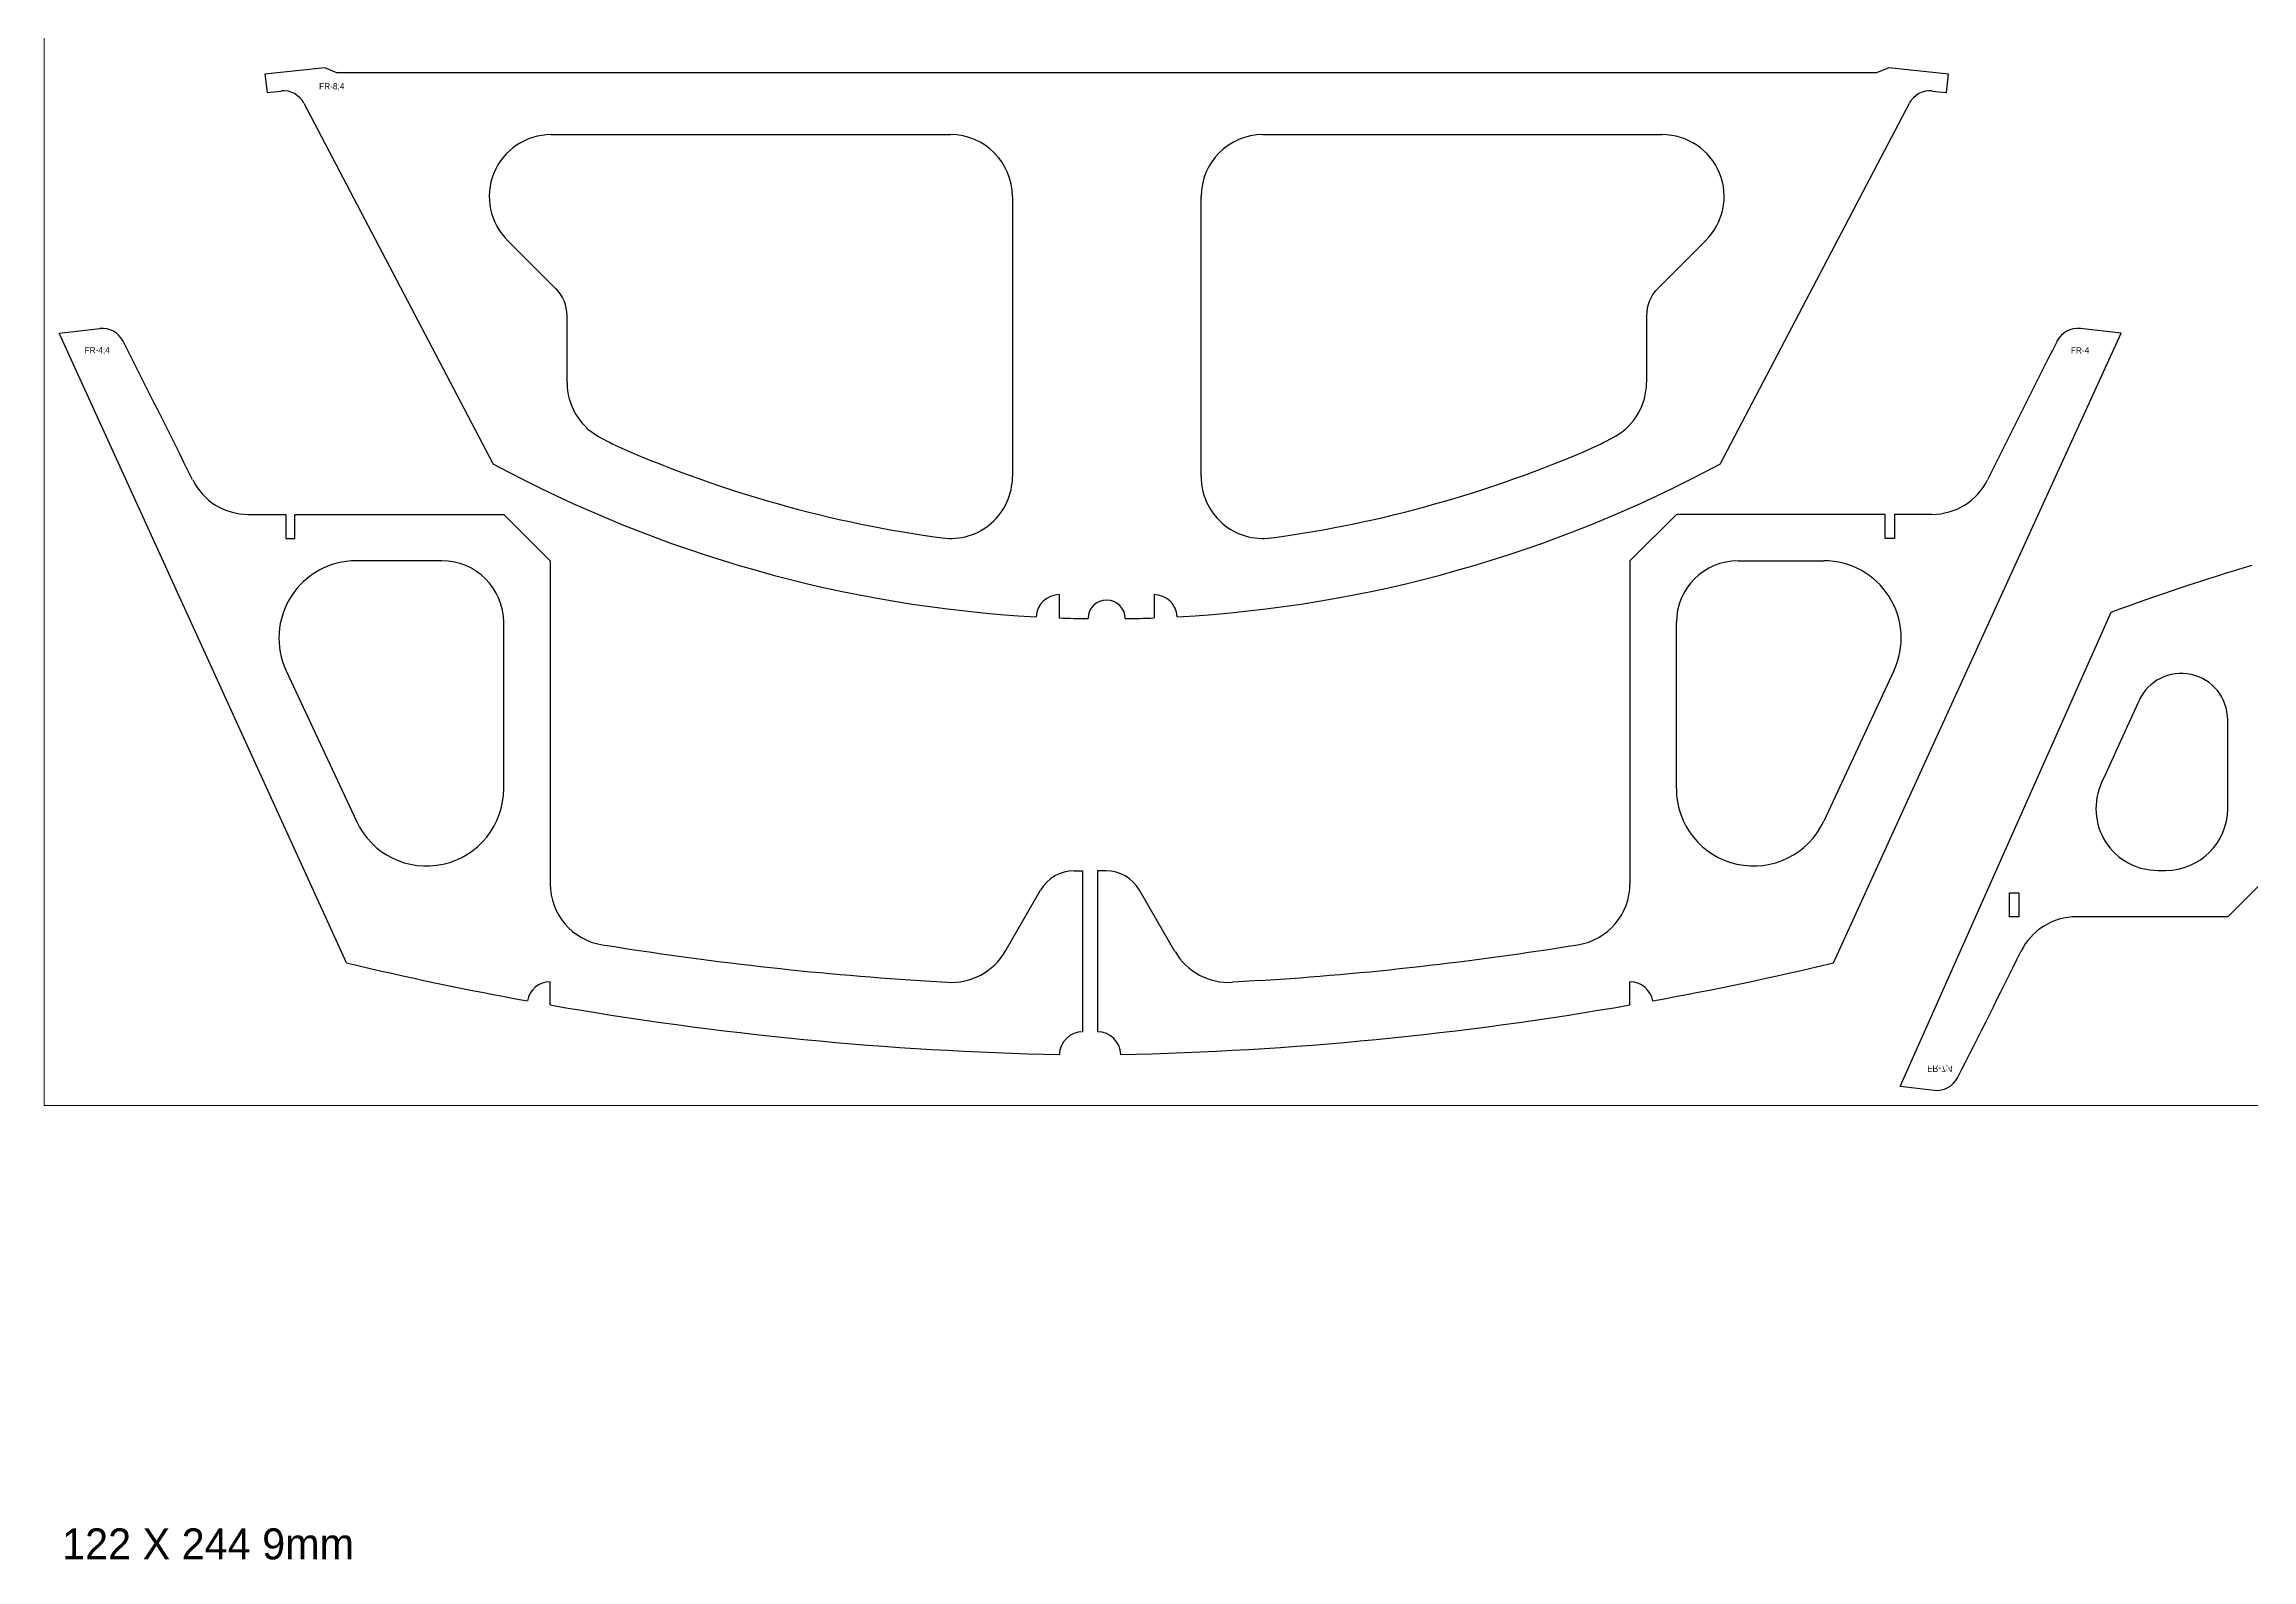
# Model space of a CAD drawing. Header units: millimetres. Extents: x 0 to 7720, y 0 to 5733.
# Drawn here: x 5280 to 6708, y 4192 to 5172 of the extents above; entities that cross this region are included whole.
import ezdxf

# ---------------------------------------------------------------- set-up
doc = ezdxf.new("R2010")
doc.units = ezdxf.units.MM
doc.layers.add('CORTE_9MM', color=4, linetype='Continuous')
doc.layers.add('plate', color=3, linetype='Continuous')

msp = doc.modelspace()

# ---------------------------------------------------------------- linework, layer by layer
at = {"layer": 'CORTE_9MM'}
for p, q in [((5461.4, 5156.7, 0), (5422.8, 5152.8, 0)), ((5469.3, 5153.6, 0), (5461.4, 5156.7, 0)), ((6464.8, 5153.6, 0), (5469.3, 5153.6, 0)), ((6472.7, 5156.7, 0), (6464.8, 5153.6, 0)), ((6511.3, 5152.8, 0), (6472.7, 5156.7, 0)), ((5422.8, 5152.8, 0), (5424.1, 5140.9, 0)), ((5424.1, 5140.9, 0), (5433.2, 5141.8, 0)), ((6500.9, 5141.8, 0), (6510, 5140.9, 0)), ((6510, 5140.9, 0), (6511.3, 5152.8, 0)), ((5448, 5133.9, 0), (5570.2, 4900.9, 0)), ((6363.9, 4900.9, 0), (6486.1, 5133.9, 0)), ((5607.8, 5113.6, 0), (5866.1, 5113.6, 0)), ((6068.1, 5113.6, 0), (6326.3, 5113.6, 0)), ((5906.1, 5073.6, 0), (5906.1, 4892.5, 0)), ((6028.1, 4892.5, 0), (6028.1, 5073.6, 0)), ((5610.7, 5014.1, 0), (5580.1, 5044.7, 0)), ((6354, 5044.7, 0), (6323.4, 5014.1, 0)), ((5618.1, 4953.3, 0), (5618.1, 4996.5, 0)), ((6316.1, 4996.5, 0), (6316.1, 4953.3, 0)), ((5289.6, 4985.2), (5316, 4988.2)), ((5475.6, 4578.1), (5289.6, 4985.2)), ((6437, 4578.1), (6623, 4985.2)), ((6623, 4985.2), (6596.6, 4988.2)), ((5411.9, 4868.1), (5436.2, 4868.1)), ((5436.2, 4868.1), (5436.2, 4852.5)), ((5442.2, 4868.1), (5577.2, 4868.1)), ((5442.2, 4852.5), (5442.2, 4868.1)), ((5577.2, 4868.1), (5607.2, 4838.1)), ((6335.4, 4868.1), (6305.4, 4838.1)), ((6470.4, 4868.1), (6335.4, 4868.1)), ((6470.4, 4852.5), (6470.4, 4868.1)), ((6476.4, 4868.1), (6476.4, 4852.5)), ((6500.7, 4868.1), (6476.4, 4868.1)), ((5436.2, 4852.5), (5442.2, 4852.5)), ((6476.4, 4852.5), (6470.4, 4852.5)), ((5537.2, 4838.1), (5481.8, 4838.1)), ((5607.2, 4838.1), (5607.2, 4629.3)), ((6305.4, 4838.1), (6305.4, 4629.3)), ((6375.4, 4838.1), (6430.8, 4838.1)), ((5936.4, 4816.2, 0), (5936.4, 4801.2, 0)), ((5997.7, 4816.2, 0), (5997.7, 4801.2, 0)), ((5577.2, 4690.8), (5577.2, 4798.1)), ((6335.4, 4690.8), (6335.4, 4798.1)), ((6480.2, 4498.2, 0), (6616.5, 4804.8, 0)), ((5436.5, 4767), (5481.9, 4669.7)), ((6476.1, 4767), (6430.7, 4669.7)), ((6691.9, 4677.9, 0), (6691.9, 4735.3, 0)), ((5901.4, 4585.5), (5924.3, 4625.2)), ((5946, 4637.7), (5951.5, 4637.7)), ((5951.5, 4637.7), (5951.5, 4533.6)), ((5961.1, 4637.7), (5961.1, 4533.6)), ((5966.6, 4637.7), (5961.1, 4637.7)), ((6011.2, 4585.5), (5988.3, 4625.2)), ((6646.7, 4637.9, 0), (6651.9, 4637.9, 0)), ((6721.9, 4637.9, 0), (6691.9, 4607.9, 0)), ((6550.9, 4623.5, 0), (6556.9, 4623.5, 0)), ((6550.9, 4607.9, 0), (6550.9, 4623.5, 0)), ((6556.9, 4623.5, 0), (6556.9, 4607.9)), ((6556.9, 4607.9), (6550.9, 4607.9, 0)), ((6691.9, 4607.9, 0), (6594.1, 4607.9, 0)), ((5607.2, 4550.9), (5607.2, 4565.9)), ((5846.3, 4566.7), (5864.2, 4565.6)), ((6066.2, 4566.7), (6048.4, 4565.6)), ((6305.4, 4550.9), (6305.4, 4565.9)), ((6502.2, 4495.7, 0), (6480.2, 4498.2, 0))]:
    msp.add_line(p, q, dxfattribs=at)
at = {"layer": 'CORTE_9MM', "extrusion": (2.6829e-07, 1.52575e-07, 1)}
msp.add_arc((5434.7, 5126.9, 0), 15, 27.6857, 95.7094, dxfattribs=at)
at = {"layer": 'CORTE_9MM', "extrusion": (-2.9145e-08, -2.9152e-07, 1)}
msp.add_arc((6499.4, 5126.9, 0), 15, 84.2908, 152.3141, dxfattribs=at)
at = {"layer": 'CORTE_9MM'}
for centre, radius, start, end in [((5607.8, 5073.6, 0), 40, 90, 225.7693), ((5866.1, 5073.6, 0), 40, 0, 90), ((6068.1, 5073.6, 0), 40, 90, 180), ((6326.3, 5073.6, 0), 40, 314.2307, 90), ((5593.1, 4996.5, 0), 25, 360, 45), ((6341.1, 4996.5, 0), 25, 135, 180), ((5317.7, 4973.3, 0), 15, 26.9202, 96.6108), ((6594.9, 4973.3, 0), 15, 83.3892, 153.0798), ((-3390.9, 551.3, 0), 9781.9, 26.3323, 26.92018), ((15303.5, 551.3, 0), 9781.9, 153.07982, 153.6677), ((5658.1, 4953.3, 0), 40, 180, 239.9937), ((6276.1, 4953.3, 0), 40, 300.0063, 360), ((5713.1, 5048.6, 0), 150, 239.9937, 246.4343), ((5967, 5630.9, 0), 785.3, 246.4343, 262.2117), ((5967.1, 5630.9, 0), 785.3, 277.7888, 293.5663), ((6221, 5048.6, 0), 150, 293.5663, 300.0057), ((5967, 5636.2, 0), 835.6, 241.6498, 266.8738), ((5967.1, 5636.2, 0), 835.6, 273.1262, 298.3502), ((5411.9, 4908.1, 0), 40, 206.3323, 270), ((5866.1, 4892.5, 0), 40, 262.2103, 0), ((6068.1, 4892.5, 0), 40, 180, 277.7888), ((6500.7, 4908.1, 0), 40, 270, 333.6677), ((5481.8, 4788.1), 50, 90, 204.9912), ((5537.2, 4798.1), 40, 360, 90), ((6375.4, 4798.1), 40, 90, 180), ((6430.8, 4788.1), 50, 335.0088, 90), ((5936.4, 4801.2, 0), 15, 90, 177.2913), ((5967, 4800.7, 0), 12, 0.4014, 179.5886), ((5997.7, 4801.2, 0), 15, 2.7087, 90), ((5967, 5636.2, 0), 835.6, 267.9023, 269.1771), ((5967.1, 5636.2, 0), 835.6, 270.8229, 272.0977), ((6661.9, 4735.3, 0), 30, 0, 155.7484), ((5527.2, 4690.8), 50, 204.9912, 360), ((6385.4, 4690.8), 50, 180, 335.0088), ((6646.7, 4677.9, 0), 40, 155.1214, 270), ((6651.9, 4677.9, 0), 40, 270, 0), ((5647.2, 4629.3), 40, 180, 260.7921), ((5946, 4612.7, 0), 25, 90, 150), ((5966.6, 4612.7), 25, 30, 90), ((6265.4, 4629.3), 40, 279.2079, 360), ((6594.1, 4567.9, 0), 40, 90, 153.8181), ((5982.1, 6695.3, 0), 2132.9, 260.7921, 266.3512), ((5866.7, 4605.5, 0), 40, 266.3512, 330), ((6045.9, 4605.5, 0), 40, 210, 273.6488), ((5930.5, 6695.3, 0), 2132.9, 273.6488, 279.2079), ((5982.1, 6695.8), 2177.4, 256.5464, 259.689), ((5930.4, 6695.8), 2177.4, 280.311, 283.4536), ((5607.2, 4550.9, 0), 15, 90, 169.8864), ((6305.4, 4550.9, 0), 15, 10.1136, 90), ((5982.1, 6695.8, 0), 2177.4, 260.0837, 268.7995), ((5930.4, 6695.8, 0), 2177.4, 271.2005, 279.9163), ((5951.5, 4518.6, 0), 15, 90, 178.9708), ((5961.1, 4518.6, 0), 15, 1.0404, 90), ((6503.8, 4510.7, 0), 15, 263.6705, 332.8355)]:
    msp.add_arc(centre, radius, start, end, dxfattribs=at)
at = {"layer": 'CORTE_9MM', "extrusion": (-2.94661e-09, -3.0366e-09, 1)}
msp.add_arc((5562.5, 5027, 0), 25, 45, 45.7693, dxfattribs=at)
at = {"layer": 'CORTE_9MM', "extrusion": (-2.13843e-09, 2.1384e-09, 1)}
msp.add_arc((6371.6, 5027, 0), 25, 134.2307, 135, dxfattribs=at)
at = {"layer": 'CORTE_9MM', "extrusion": (3.15588e-07, -9.43713e-07, 1)}
msp.add_arc((7097.3, 3509.4, 0), 1381.7, 106.3871, 110.3671, dxfattribs=at)
at = {"layer": 'CORTE_9MM', "extrusion": (-4.08555e-09, 1.88657e-09, 1)}
msp.add_arc((1785, 6932.4, 0), 5319, 335.1214, 335.7484, dxfattribs=at)
at = {"layer": 'CORTE_9MM', "extrusion": (-6.86062e-09, 3.43295e-09, 1)}
msp.add_arc((1779, 6935.3, 0), 5325.6, 332.834, 333.8181, dxfattribs=at)
at = {"layer": 'plate', "lineweight": 0}
msp.add_lwpolyline([(5280, 5706), (7720, 5706), (7720, 4486), (5280, 4486)], close=True, dxfattribs=at)

# ---------------------------------------------------------------- texts
at = {"lineweight": 0, "attachment_point": 1}
for s, insert, char_height, width in [('FR-8;4', (5457.8, 5146.9), 4, 9480.493), ('FR-4;4', (5306.1, 4976.3), 4, 9480.493), ('FR-4', (6590.5, 4976.1), 4, 9480.493), ('122 X 244 9mm', (5291.6, 4212.5), 20, 47402.464)]:
    msp.add_mtext(s, dxfattribs=dict(at, insert=insert, char_height=char_height, width=width))
at = {"lineweight": 0, "extrusion": (0, 0, -1), "insert": (6497.7, 4507.6), "char_height": 4, "width": 9480.493, "attachment_point": 1, "text_direction": (1, 0, 0)}
msp.add_mtext('FR-7;4', dxfattribs=at)

doc.saveas('drawing.dxf')
